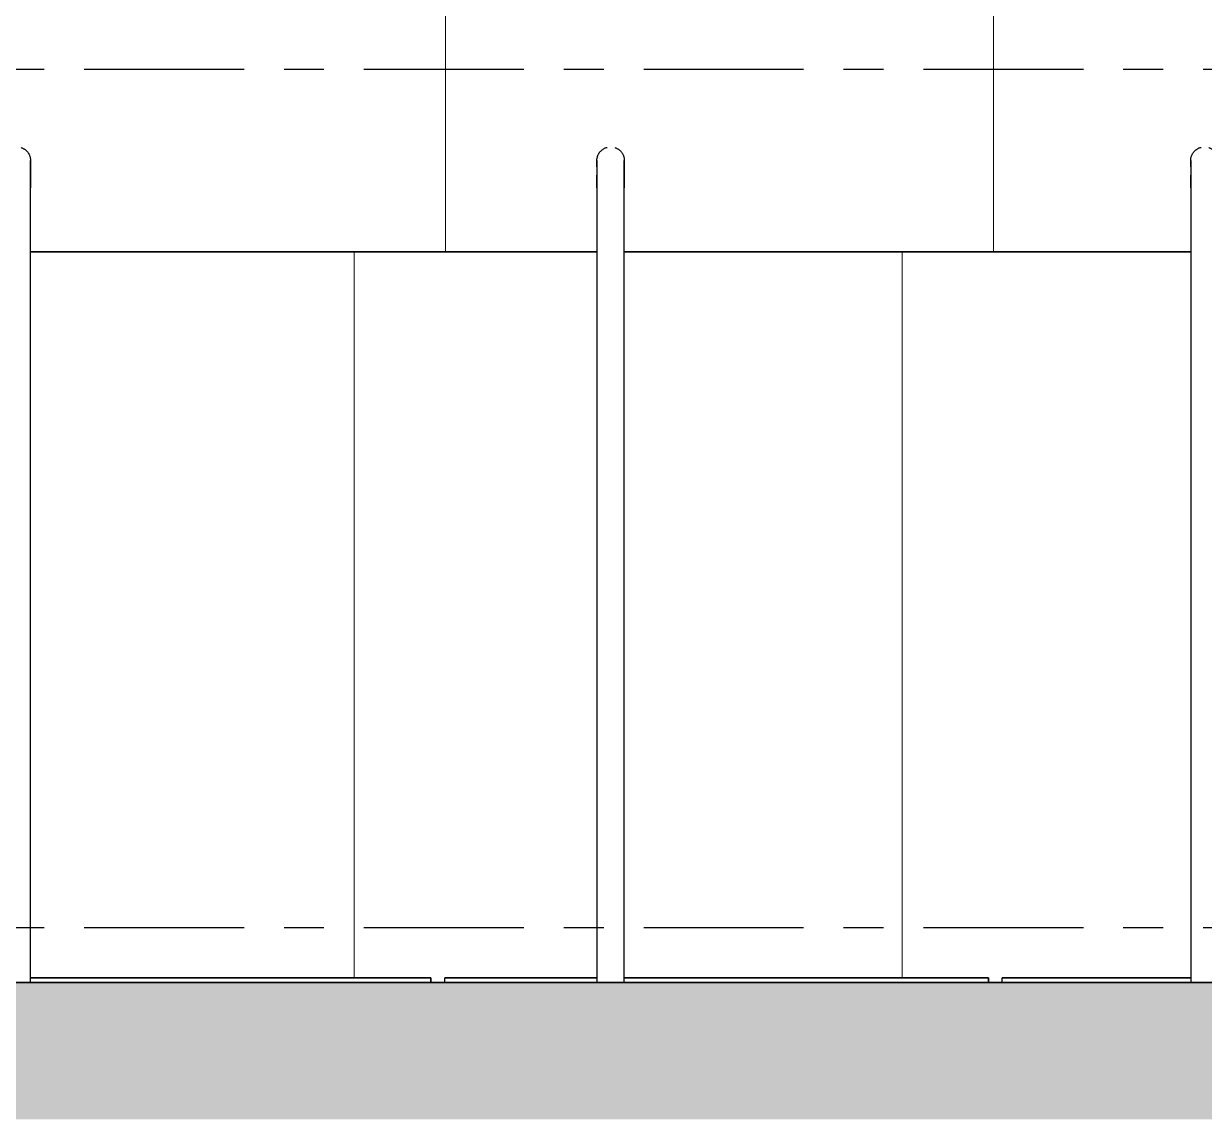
# Model space of a CAD drawing. Header units: millimetres. Extents: x -187664 to 435448, y -313239 to 299894.
# Drawn here: x 307114 to 308406, y 168803 to 170003 of the extents above; entities that cross this region are included whole.
import ezdxf
from ezdxf.xclip import XClip

# ---------------------------------------------------------------- set-up
doc = ezdxf.new("R2010")
doc.units = ezdxf.units.MM
doc.header["$XCLIPFRAME"] = 0
doc.set_wipeout_variables(frame=1)
doc.linetypes.add('CENTER', pattern=[2, 1.25, -0.25, 0.25, -0.25])
doc.linetypes.add('TA_GL_000.70000', pattern=[1.925, 0.7, -0.175, 0.175, -0.175, 0.7])
for name, color, linetype in [('000 - 0_SYM_DWG_GRIDLINE_MAIN_COLOR_251', 7, 'Continuous'), ('000 - CONCRETE_COL_CUT_COLOR_1', 7, 'Continuous'), ('000 - CONCRETE_COL_CUT_COLOR_5', 7, 'Continuous'), ('000 - CONCRETE_COL_HATCH_', 7, 'Continuous'), ('000 - CONCRETE_COL_WIPEOUT_', 7, 'Continuous'), ('000 - EXISTING_BUILDING_MAIN_COLOR_251', 7, 'Continuous'), ('000 - EXISTING_BUILDING_WIPEOUT_', 7, 'Continuous'), ('000 - GRID', 7, 'CENTER')]:
    doc.layers.add(name, color=color, linetype=linetype)
doc.styles.add('TA', font='', dxfattribs={"height": 4.5})
doc.styles.get('TA').set_extended_font_data('Cordia New')

# ---------------------------------------------------------------- blocks, each defined once
blk = doc.blocks.new('DPA_Drainage Gutter_Landscape_Type A - DPA_Drainage Gutter_Landscape_Type A-20150989-2140-01 ENTRANCE 1 ELEVATION 1')
at = {"layer": '000 - EXISTING_BUILDING_MAIN_COLOR_251', "color": 7}
for p, q in [((-890514, 101455), (-890952.4, 101455)), ((-890952.4, 101455), (-890514, 101455)), ((-890952.4, 101455), (-890521, 101455)), ((-890521, 101455), (-890952.4, 101455)), ((-890952.4, 101455), (-890521, 101455)), ((-890521, 101455), (-890952.4, 101455)), ((-890948, 101455), (-890935, 101455)), ((-890935, 101455), (-890948, 101455)), ((-890948, 101455), (-890935, 101455)), ((-890935, 101455), (-890948, 101455)), ((-890928, 101455), (-890915, 101455)), ((-890915, 101455), (-890928, 101455)), ((-890928, 101455), (-890915, 101455)), ((-890915, 101455), (-890928, 101455)), ((-890908, 101455), (-890895, 101455)), ((-890895, 101455), (-890908, 101455)), ((-890908, 101455), (-890895, 101455)), ((-890895, 101455), (-890908, 101455)), ((-890888, 101455), (-890875, 101455)), ((-890875, 101455), (-890888, 101455)), ((-890888, 101455), (-890875, 101455)), ((-890875, 101455), (-890888, 101455)), ((-890868, 101455), (-890855, 101455)), ((-890855, 101455), (-890868, 101455)), ((-890868, 101455), (-890855, 101455)), ((-890855, 101455), (-890868, 101455)), ((-890848, 101455), (-890835, 101455)), ((-890835, 101455), (-890848, 101455)), ((-890848, 101455), (-890835, 101455)), ((-890835, 101455), (-890848, 101455)), ((-890828, 101455), (-890815, 101455)), ((-890815, 101455), (-890828, 101455)), ((-890828, 101455), (-890815, 101455)), ((-890815, 101455), (-890828, 101455)), ((-890808, 101455), (-890795, 101455)), ((-890795, 101455), (-890808, 101455)), ((-890808, 101455), (-890795, 101455)), ((-890795, 101455), (-890808, 101455)), ((-890788, 101455), (-890775, 101455)), ((-890775, 101455), (-890788, 101455)), ((-890788, 101455), (-890775, 101455)), ((-890775, 101455), (-890788, 101455)), ((-890768, 101455), (-890755, 101455)), ((-890755, 101455), (-890768, 101455)), ((-890768, 101455), (-890755, 101455)), ((-890755, 101455), (-890768, 101455)), ((-890748, 101455), (-890735, 101455)), ((-890735, 101455), (-890748, 101455)), ((-890748, 101455), (-890735, 101455)), ((-890735, 101455), (-890748, 101455)), ((-890728, 101455), (-890715, 101455)), ((-890715, 101455), (-890728, 101455)), ((-890728, 101455), (-890715, 101455)), ((-890715, 101455), (-890728, 101455)), ((-890708, 101455), (-890695, 101455)), ((-890695, 101455), (-890708, 101455)), ((-890708, 101455), (-890695, 101455)), ((-890695, 101455), (-890708, 101455)), ((-890688, 101455), (-890675, 101455)), ((-890675, 101455), (-890688, 101455)), ((-890688, 101455), (-890675, 101455)), ((-890675, 101455), (-890688, 101455)), ((-890668, 101455), (-890655, 101455)), ((-890655, 101455), (-890668, 101455)), ((-890668, 101455), (-890655, 101455)), ((-890655, 101455), (-890668, 101455)), ((-890648, 101455), (-890635, 101455)), ((-890635, 101455), (-890648, 101455)), ((-890648, 101455), (-890635, 101455)), ((-890635, 101455), (-890648, 101455)), ((-890628, 101455), (-890615, 101455)), ((-890615, 101455), (-890628, 101455)), ((-890628, 101455), (-890615, 101455)), ((-890615, 101455), (-890628, 101455)), ((-890608, 101455), (-890595, 101455)), ((-890595, 101455), (-890608, 101455)), ((-890608, 101455), (-890595, 101455)), ((-890595, 101455), (-890608, 101455)), ((-890588, 101455), (-890575, 101455)), ((-890575, 101455), (-890588, 101455)), ((-890588, 101455), (-890575, 101455)), ((-890575, 101455), (-890588, 101455)), ((-890568, 101455), (-890555, 101455)), ((-890555, 101455), (-890568, 101455)), ((-890568, 101455), (-890555, 101455)), ((-890555, 101455), (-890568, 101455)), ((-890548, 101455), (-890535, 101455)), ((-890535, 101455), (-890548, 101455)), ((-890548, 101455), (-890535, 101455)), ((-890535, 101455), (-890548, 101455)), ((-890528, 101455), (-890521, 101455)), ((-890521, 101455), (-890528, 101455)), ((-890528, 101455), (-890521, 101455)), ((-890521, 101455), (-890528, 101455)), ((-890514, 101455), (-890514, 101450)), ((-890514, 101450), (-890514, 101455)), ((-890332.4, 101455), (-890498.8, 101455)), ((-890498.8, 101455), (-890332.4, 101455)), ((-890498.8, 101450), (-890498.8, 101455)), ((-890498.8, 101450), (-890498.8, 101455)), ((-890491.8, 101455), (-890484.8, 101455)), ((-890484.8, 101455), (-890491.8, 101455)), ((-890491.8, 101455), (-890484.8, 101455)), ((-890484.8, 101455), (-890491.8, 101455)), ((-890491.8, 101455), (-890332.4, 101455)), ((-890332.4, 101455), (-890491.8, 101455)), ((-890491.8, 101455), (-890332.4, 101455)), ((-890332.4, 101455), (-890491.8, 101455)), ((-890477.8, 101455), (-890464.8, 101455)), ((-890464.8, 101455), (-890477.8, 101455)), ((-890477.8, 101455), (-890464.8, 101455)), ((-890464.8, 101455), (-890477.8, 101455)), ((-890457.8, 101455), (-890444.8, 101455)), ((-890444.8, 101455), (-890457.8, 101455)), ((-890457.8, 101455), (-890444.8, 101455)), ((-890444.8, 101455), (-890457.8, 101455)), ((-890437.8, 101455), (-890424.8, 101455)), ((-890424.8, 101455), (-890437.8, 101455)), ((-890437.8, 101455), (-890424.8, 101455)), ((-890424.8, 101455), (-890437.8, 101455)), ((-890417.8, 101455), (-890404.8, 101455)), ((-890404.8, 101455), (-890417.8, 101455)), ((-890417.8, 101455), (-890404.8, 101455)), ((-890404.8, 101455), (-890417.8, 101455)), ((-890397.8, 101455), (-890384.8, 101455)), ((-890384.8, 101455), (-890397.8, 101455)), ((-890397.8, 101455), (-890384.8, 101455)), ((-890384.8, 101455), (-890397.8, 101455)), ((-890377.8, 101455), (-890364.8, 101455)), ((-890364.8, 101455), (-890377.8, 101455)), ((-890377.8, 101455), (-890364.8, 101455)), ((-890364.8, 101455), (-890377.8, 101455)), ((-890357.8, 101455), (-890344.8, 101455)), ((-890344.8, 101455), (-890357.8, 101455)), ((-890357.8, 101455), (-890344.8, 101455)), ((-890344.8, 101455), (-890357.8, 101455)), ((-890337.8, 101455), (-890332.4, 101455)), ((-890332.4, 101455), (-890337.8, 101455)), ((-890337.8, 101455), (-890332.4, 101455)), ((-890332.4, 101455), (-890337.8, 101455)), ((-889903.8, 101455), (-890302.4, 101455)), ((-890302.4, 101455), (-889903.8, 101455)), ((-890302.4, 101455), (-889910.8, 101455)), ((-889910.8, 101455), (-890302.4, 101455)), ((-890302.4, 101455), (-889910.8, 101455)), ((-889910.8, 101455), (-890302.4, 101455)), ((-890297.8, 101455), (-890284.8, 101455)), ((-890284.8, 101455), (-890297.8, 101455)), ((-890297.8, 101455), (-890284.8, 101455)), ((-890284.8, 101455), (-890297.8, 101455)), ((-890277.8, 101455), (-890264.8, 101455)), ((-890264.8, 101455), (-890277.8, 101455)), ((-890277.8, 101455), (-890264.8, 101455)), ((-890264.8, 101455), (-890277.8, 101455)), ((-890257.8, 101455), (-890244.8, 101455)), ((-890244.8, 101455), (-890257.8, 101455)), ((-890257.8, 101455), (-890244.8, 101455)), ((-890244.8, 101455), (-890257.8, 101455)), ((-890237.8, 101455), (-890224.8, 101455)), ((-890224.8, 101455), (-890237.8, 101455)), ((-890237.8, 101455), (-890224.8, 101455)), ((-890224.8, 101455), (-890237.8, 101455)), ((-890217.8, 101455), (-890204.8, 101455)), ((-890204.8, 101455), (-890217.8, 101455)), ((-890217.8, 101455), (-890204.8, 101455)), ((-890204.8, 101455), (-890217.8, 101455)), ((-890197.8, 101455), (-890184.8, 101455)), ((-890184.8, 101455), (-890197.8, 101455)), ((-890197.8, 101455), (-890184.8, 101455)), ((-890184.8, 101455), (-890197.8, 101455)), ((-890177.8, 101455), (-890164.8, 101455)), ((-890164.8, 101455), (-890177.8, 101455)), ((-890177.8, 101455), (-890164.8, 101455)), ((-890164.8, 101455), (-890177.8, 101455)), ((-890157.8, 101455), (-890144.8, 101455)), ((-890144.8, 101455), (-890157.8, 101455)), ((-890157.8, 101455), (-890144.8, 101455)), ((-890144.8, 101455), (-890157.8, 101455)), ((-890137.8, 101455), (-890124.8, 101455)), ((-890124.8, 101455), (-890137.8, 101455)), ((-890137.8, 101455), (-890124.8, 101455)), ((-890124.8, 101455), (-890137.8, 101455)), ((-890117.8, 101455), (-890104.8, 101455)), ((-890104.8, 101455), (-890117.8, 101455)), ((-890117.8, 101455), (-890104.8, 101455)), ((-890104.8, 101455), (-890117.8, 101455)), ((-890097.8, 101455), (-890084.8, 101455)), ((-890084.8, 101455), (-890097.8, 101455)), ((-890097.8, 101455), (-890084.8, 101455)), ((-890084.8, 101455), (-890097.8, 101455)), ((-890077.8, 101455), (-890064.8, 101455)), ((-890064.8, 101455), (-890077.8, 101455)), ((-890077.8, 101455), (-890064.8, 101455)), ((-890064.8, 101455), (-890077.8, 101455)), ((-890057.8, 101455), (-890044.8, 101455)), ((-890044.8, 101455), (-890057.8, 101455)), ((-890057.8, 101455), (-890044.8, 101455)), ((-890044.8, 101455), (-890057.8, 101455)), ((-890037.8, 101455), (-890024.8, 101455)), ((-890024.8, 101455), (-890037.8, 101455)), ((-890037.8, 101455), (-890024.8, 101455)), ((-890024.8, 101455), (-890037.8, 101455)), ((-890017.8, 101455), (-890004.8, 101455)), ((-890004.8, 101455), (-890017.8, 101455)), ((-890017.8, 101455), (-890004.8, 101455)), ((-890004.8, 101455), (-890017.8, 101455)), ((-889997.8, 101455), (-889984.8, 101455)), ((-889984.8, 101455), (-889997.8, 101455)), ((-889997.8, 101455), (-889984.8, 101455)), ((-889984.8, 101455), (-889997.8, 101455)), ((-889977.8, 101455), (-889964.8, 101455)), ((-889964.8, 101455), (-889977.8, 101455)), ((-889977.8, 101455), (-889964.8, 101455)), ((-889964.8, 101455), (-889977.8, 101455)), ((-889957.8, 101455), (-889944.8, 101455)), ((-889944.8, 101455), (-889957.8, 101455)), ((-889957.8, 101455), (-889944.8, 101455)), ((-889944.8, 101455), (-889957.8, 101455)), ((-889937.8, 101455), (-889924.8, 101455)), ((-889924.8, 101455), (-889937.8, 101455)), ((-889937.8, 101455), (-889924.8, 101455)), ((-889924.8, 101455), (-889937.8, 101455)), ((-889917.8, 101455), (-889910.8, 101455)), ((-889910.8, 101455), (-889917.8, 101455)), ((-889917.8, 101455), (-889910.8, 101455)), ((-889910.8, 101455), (-889917.8, 101455)), ((-889903.8, 101455), (-889903.8, 101450)), ((-889903.8, 101450), (-889903.8, 101455)), ((-889682.4, 101455), (-889888.6, 101455)), ((-889888.6, 101455), (-889682.4, 101455)), ((-889888.6, 101450), (-889888.6, 101455)), ((-889888.6, 101450), (-889888.6, 101455)), ((-889881.6, 101455), (-889874.6, 101455)), ((-889874.6, 101455), (-889881.6, 101455)), ((-889881.6, 101455), (-889874.6, 101455)), ((-889874.6, 101455), (-889881.6, 101455)), ((-889881.6, 101455), (-889682.4, 101455)), ((-889682.4, 101455), (-889881.6, 101455)), ((-889881.6, 101455), (-889682.4, 101455)), ((-889682.4, 101455), (-889881.6, 101455)), ((-889867.6, 101455), (-889854.6, 101455)), ((-889854.6, 101455), (-889867.6, 101455)), ((-889867.6, 101455), (-889854.6, 101455)), ((-889854.6, 101455), (-889867.6, 101455)), ((-889847.6, 101455), (-889834.6, 101455)), ((-889834.6, 101455), (-889847.6, 101455)), ((-889847.6, 101455), (-889834.6, 101455)), ((-889834.6, 101455), (-889847.6, 101455)), ((-889827.6, 101455), (-889814.6, 101455)), ((-889814.6, 101455), (-889827.6, 101455)), ((-889827.6, 101455), (-889814.6, 101455)), ((-889814.6, 101455), (-889827.6, 101455)), ((-889807.6, 101455), (-889794.6, 101455)), ((-889794.6, 101455), (-889807.6, 101455)), ((-889807.6, 101455), (-889794.6, 101455)), ((-889794.6, 101455), (-889807.6, 101455)), ((-889787.6, 101455), (-889774.6, 101455)), ((-889774.6, 101455), (-889787.6, 101455)), ((-889787.6, 101455), (-889774.6, 101455)), ((-889774.6, 101455), (-889787.6, 101455)), ((-889767.6, 101455), (-889754.6, 101455)), ((-889754.6, 101455), (-889767.6, 101455)), ((-889767.6, 101455), (-889754.6, 101455)), ((-889754.6, 101455), (-889767.6, 101455)), ((-889747.6, 101455), (-889734.6, 101455)), ((-889734.6, 101455), (-889747.6, 101455)), ((-889747.6, 101455), (-889734.6, 101455)), ((-889734.6, 101455), (-889747.6, 101455)), ((-889727.6, 101455), (-889714.6, 101455)), ((-889714.6, 101455), (-889727.6, 101455)), ((-889727.6, 101455), (-889714.6, 101455)), ((-889714.6, 101455), (-889727.6, 101455)), ((-889707.6, 101455), (-889694.6, 101455)), ((-889694.6, 101455), (-889707.6, 101455)), ((-889707.6, 101455), (-889694.6, 101455)), ((-889694.6, 101455), (-889707.6, 101455)), ((-889687.6, 101455), (-889682.4, 101455)), ((-889682.4, 101455), (-889687.6, 101455)), ((-889687.6, 101455), (-889682.4, 101455)), ((-889682.4, 101455), (-889687.6, 101455))]:
    blk.add_line(p, q, dxfattribs=at)
blk = doc.blocks.new('DPA_U BICYCLE PARKING - DPA_U BICYCLE PARKING_650mm-V151-2140-01 ENTRANCE 1 ELEVATION 1')
at = {"layer": '000 - EXISTING_BUILDING_MAIN_COLOR_251', "color": 7}
for p, q in [((-890982.4, 102320), (-890982.4, 101450)), ((-890952.4, 101450), (-890952.4, 102320)), ((-891124.2, 101450), (-891109, 101450)), ((-890967.4, 101450), (-890981.9, 101450)), ((-890981.9, 101450), (-890967.4, 101450)), ((-890967.4, 101450), (-890981.9, 101450)), ((-890981.9, 101450), (-890967.4, 101450)), ((-890967.4, 101450), (-890952.9, 101450)), ((-890952.9, 101450), (-890967.4, 101450)), ((-890967.4, 101450), (-890952.9, 101450)), ((-890952.9, 101450), (-890967.4, 101450))]:
    blk.add_line(p, q, dxfattribs=at)
at = {"layer": '000 - EXISTING_BUILDING_MAIN_COLOR_251', "color": 7, "flags": 128}
for points in [[(-890982.4, 102350), (-890982.4, 102350.6), (-890982.3, 102351.2), (-890982.3, 102351.8), (-890982.2, 102352.4), (-890982.1, 102353), (-890981.9, 102353.6), (-890981.8, 102354.1), (-890981.6, 102354.7), (-890981.4, 102355.3), (-890981.2, 102355.8), (-890980.9, 102356.4), (-890980.7, 102356.9), (-890980.4, 102357.5), (-890980.1, 102358), (-890979.8, 102358.5), (-890979.4, 102359), (-890979, 102359.4), (-890978.7, 102359.9), (-890978.2, 102360.3), (-890977.8, 102360.8), (-890977.4, 102361.2), (-890976.9, 102361.6), (-890976.5, 102361.9), (-890976, 102362.3), (-890975.5, 102362.6), (-890975, 102362.9), (-890974.4, 102363.2), (-890973.9, 102363.5), (-890973.4, 102363.8), (-890972.8, 102364), (-890972.2, 102364.2), (-890971.7, 102364.4), (-890971.1, 102364.5)], [(-890962.7, 102364.2), (-890962.1, 102364), (-890961.5, 102363.8), (-890961, 102363.6), (-890960.4, 102363.3), (-890959.9, 102363), (-890959.4, 102362.7), (-890958.9, 102362.4), (-890958.4, 102362), (-890957.9, 102361.7), (-890957.5, 102361.3), (-890957, 102360.9), (-890956.6, 102360.5), (-890956.2, 102360), (-890955.8, 102359.6), (-890955.4, 102359.1), (-890955.1, 102358.6), (-890954.8, 102358.1), (-890954.4, 102357.6), (-890954.1, 102357.1), (-890953.9, 102356.5), (-890953.6, 102356), (-890953.4, 102355.4), (-890953.2, 102354.9), (-890953, 102354.3), (-890952.8, 102353.7), (-890952.7, 102353.1), (-890952.6, 102352.5), (-890952.5, 102352), (-890952.4, 102351.4), (-890952.4, 102350.8), (-890952.4, 102350.2), (-890952.4, 102350)], [(-890982.4, 102343.1), (-890982.4, 102343.9), (-890982.4, 102344.6), (-890982.4, 102345.2), (-890982.4, 102345.9), (-890982.4, 102346.5), (-890982.4, 102347), (-890982.4, 102347.5), (-890982.4, 102348), (-890982.4, 102348.4), (-890982.4, 102348.7), (-890982.4, 102349.1), (-890982.4, 102349.3), (-890982.4, 102349.6), (-890982.4, 102349.7), (-890982.4, 102349.9), (-890982.4, 102350), (-890982.4, 102350)], [(-890982.4, 102350), (-890982.4, 102350), (-890982.4, 102349.9), (-890982.4, 102349.8), (-890982.4, 102349.6), (-890982.4, 102349.4), (-890982.4, 102349.1), (-890982.4, 102348.8), (-890982.4, 102348.5), (-890982.4, 102348.1), (-890982.4, 102347.6), (-890982.4, 102347.1), (-890982.4, 102346.6), (-890982.4, 102346), (-890982.4, 102345.4), (-890982.4, 102344.8), (-890982.4, 102344.1), (-890982.4, 102343.3), (-890982.4, 102342.6), (-890982.4, 102341.7), (-890982.4, 102340.9), (-890982.4, 102340), (-890982.4, 102339.1), (-890982.4, 102338.2), (-890982.4, 102337.2), (-890982.4, 102336.2), (-890982.4, 102335.2), (-890982.4, 102334.1), (-890982.4, 102333.1), (-890982.4, 102332), (-890982.4, 102330.9), (-890982.4, 102329.7), (-890982.4, 102328.6), (-890982.4, 102327.4), (-890982.4, 102326.3), (-890982.4, 102325.1), (-890982.4, 102323.9), (-890982.4, 102322.7), (-890982.4, 102321.5), (-890982.4, 102320.3), (-890982.4, 102320)], [(-890952.4, 102350), (-890952.4, 102350), (-890952.4, 102349.9), (-890952.4, 102349.8), (-890952.4, 102349.6), (-890952.4, 102349.4), (-890952.4, 102349.1), (-890952.4, 102348.8), (-890952.4, 102348.5), (-890952.4, 102348.1), (-890952.4, 102347.6), (-890952.4, 102347.1), (-890952.4, 102346.6), (-890952.4, 102346), (-890952.4, 102345.4), (-890952.4, 102344.8), (-890952.4, 102344.1), (-890952.4, 102343.3), (-890952.4, 102342.6), (-890952.4, 102341.7), (-890952.4, 102340.9), (-890952.4, 102340), (-890952.4, 102339.1), (-890952.4, 102338.2), (-890952.4, 102337.2), (-890952.4, 102336.2), (-890952.4, 102335.2), (-890952.4, 102334.1), (-890952.4, 102333.1), (-890952.4, 102332), (-890952.4, 102330.9), (-890952.4, 102329.7), (-890952.4, 102328.6), (-890952.4, 102327.4), (-890952.4, 102326.3), (-890952.4, 102325.1), (-890952.4, 102323.9), (-890952.4, 102322.7), (-890952.4, 102321.5), (-890952.4, 102320.3), (-890952.4, 102320)], [(-890952.4, 102320), (-890952.4, 102321.2), (-890952.4, 102322.4), (-890952.4, 102323.6), (-890952.4, 102324.8), (-890952.4, 102326), (-890952.4, 102327.1), (-890952.4, 102328.3), (-890952.4, 102329.4), (-890952.4, 102330.6), (-890952.4, 102331.7), (-890952.4, 102332.8), (-890952.4, 102333.9), (-890952.4, 102334.9), (-890952.4, 102335.9), (-890952.4, 102336.9), (-890952.4, 102337.9), (-890952.4, 102338.9), (-890952.4, 102339.8), (-890952.4, 102340.7), (-890952.4, 102341.5), (-890952.4, 102342.3), (-890952.4, 102343.1), (-890952.4, 102343.9), (-890952.4, 102344.6), (-890952.4, 102345.2), (-890952.4, 102345.9), (-890952.4, 102346.5), (-890952.4, 102347), (-890952.4, 102347.5), (-890952.4, 102348), (-890952.4, 102348.4), (-890952.4, 102348.7), (-890952.4, 102349.1), (-890952.4, 102349.3), (-890952.4, 102349.6), (-890952.4, 102349.7), (-890952.4, 102349.9), (-890952.4, 102350), (-890952.4, 102350)], [(-890982.4, 102320), (-890982.4, 102321.2), (-890982.4, 102322.4), (-890982.4, 102323.6), (-890982.4, 102324.8), (-890982.4, 102326), (-890982.4, 102327.1), (-890982.4, 102328.3), (-890982.4, 102329.4), (-890982.4, 102330.6), (-890982.4, 102331.7), (-890982.4, 102332.8), (-890982.4, 102333.9)]]:
    blk.add_lwpolyline(points, dxfattribs=at)
blk = doc.blocks.new('DPA_U BICYCLE PARKING - DPA_U BICYCLE PARKING_650mm-V152-2140-01 ENTRANCE 1 ELEVATION 1')
at = {"layer": '000 - EXISTING_BUILDING_MAIN_COLOR_251', "color": 7}
for p, q in [((-890332.4, 102320), (-890332.4, 101450)), ((-890302.4, 101450), (-890302.4, 102320)), ((-890514, 101450), (-890498.8, 101450)), ((-890317.4, 101450), (-890331.9, 101450)), ((-890331.9, 101450), (-890317.4, 101450)), ((-890317.4, 101450), (-890331.9, 101450)), ((-890331.9, 101450), (-890317.4, 101450)), ((-890317.4, 101450), (-890302.9, 101450)), ((-890302.9, 101450), (-890317.4, 101450)), ((-890317.4, 101450), (-890302.9, 101450)), ((-890302.9, 101450), (-890317.4, 101450))]:
    blk.add_line(p, q, dxfattribs=at)
at = {"layer": '000 - EXISTING_BUILDING_MAIN_COLOR_251', "color": 7, "flags": 128}
for points in [[(-890332.4, 102350), (-890332.4, 102350.6), (-890332.3, 102351.2), (-890332.3, 102351.8), (-890332.2, 102352.4), (-890332.1, 102353), (-890331.9, 102353.6), (-890331.8, 102354.1), (-890331.6, 102354.7), (-890331.4, 102355.3), (-890331.2, 102355.8), (-890330.9, 102356.4), (-890330.7, 102356.9), (-890330.4, 102357.5), (-890330.1, 102358), (-890329.8, 102358.5), (-890329.4, 102359), (-890329, 102359.4), (-890328.7, 102359.9), (-890328.2, 102360.3), (-890327.8, 102360.8), (-890327.4, 102361.2), (-890326.9, 102361.6), (-890326.5, 102361.9), (-890326, 102362.3), (-890325.5, 102362.6), (-890325, 102362.9), (-890324.4, 102363.2), (-890323.9, 102363.5), (-890323.4, 102363.8), (-890322.8, 102364), (-890322.2, 102364.2), (-890321.7, 102364.4), (-890321.1, 102364.5)], [(-890312.7, 102364.2), (-890312.1, 102364), (-890311.5, 102363.8), (-890311, 102363.6), (-890310.4, 102363.3), (-890309.9, 102363), (-890309.4, 102362.7), (-890308.9, 102362.4), (-890308.4, 102362), (-890307.9, 102361.7), (-890307.5, 102361.3), (-890307, 102360.9), (-890306.6, 102360.5), (-890306.2, 102360), (-890305.8, 102359.6), (-890305.4, 102359.1), (-890305.1, 102358.6), (-890304.8, 102358.1), (-890304.4, 102357.6), (-890304.1, 102357.1), (-890303.9, 102356.5), (-890303.6, 102356), (-890303.4, 102355.4), (-890303.2, 102354.9), (-890303, 102354.3), (-890302.8, 102353.7), (-890302.7, 102353.1), (-890302.6, 102352.5), (-890302.5, 102352), (-890302.4, 102351.4), (-890302.4, 102350.8), (-890302.4, 102350.2), (-890302.4, 102350)], [(-890332.4, 102343.1), (-890332.4, 102343.9), (-890332.4, 102344.6), (-890332.4, 102345.2), (-890332.4, 102345.9), (-890332.4, 102346.5), (-890332.4, 102347), (-890332.4, 102347.5), (-890332.4, 102348), (-890332.4, 102348.4), (-890332.4, 102348.7), (-890332.4, 102349.1), (-890332.4, 102349.3), (-890332.4, 102349.6), (-890332.4, 102349.7), (-890332.4, 102349.9), (-890332.4, 102350), (-890332.4, 102350)], [(-890332.4, 102350), (-890332.4, 102350), (-890332.4, 102349.9), (-890332.4, 102349.8), (-890332.4, 102349.6), (-890332.4, 102349.4), (-890332.4, 102349.1), (-890332.4, 102348.8), (-890332.4, 102348.5), (-890332.4, 102348.1), (-890332.4, 102347.6), (-890332.4, 102347.1), (-890332.4, 102346.6), (-890332.4, 102346), (-890332.4, 102345.4), (-890332.4, 102344.8), (-890332.4, 102344.1), (-890332.4, 102343.3), (-890332.4, 102342.6), (-890332.4, 102341.7), (-890332.4, 102340.9), (-890332.4, 102340), (-890332.4, 102339.1), (-890332.4, 102338.2), (-890332.4, 102337.2), (-890332.4, 102336.2), (-890332.4, 102335.2), (-890332.4, 102334.1), (-890332.4, 102333.1), (-890332.4, 102332), (-890332.4, 102330.9), (-890332.4, 102329.7), (-890332.4, 102328.6), (-890332.4, 102327.4), (-890332.4, 102326.3), (-890332.4, 102325.1), (-890332.4, 102323.9), (-890332.4, 102322.7), (-890332.4, 102321.5), (-890332.4, 102320.3), (-890332.4, 102320)], [(-890302.4, 102350), (-890302.4, 102350), (-890302.4, 102349.9), (-890302.4, 102349.8), (-890302.4, 102349.6), (-890302.4, 102349.4), (-890302.4, 102349.1), (-890302.4, 102348.8), (-890302.4, 102348.5), (-890302.4, 102348.1), (-890302.4, 102347.6), (-890302.4, 102347.1), (-890302.4, 102346.6), (-890302.4, 102346), (-890302.4, 102345.4), (-890302.4, 102344.8), (-890302.4, 102344.1), (-890302.4, 102343.3), (-890302.4, 102342.6), (-890302.4, 102341.7), (-890302.4, 102340.9), (-890302.4, 102340), (-890302.4, 102339.1), (-890302.4, 102338.2), (-890302.4, 102337.2), (-890302.4, 102336.2), (-890302.4, 102335.2), (-890302.4, 102334.1), (-890302.4, 102333.1), (-890302.4, 102332), (-890302.4, 102330.9), (-890302.4, 102329.7), (-890302.4, 102328.6), (-890302.4, 102327.4), (-890302.4, 102326.3), (-890302.4, 102325.1), (-890302.4, 102323.9), (-890302.4, 102322.7), (-890302.4, 102321.5), (-890302.4, 102320.3), (-890302.4, 102320)], [(-890302.4, 102320), (-890302.4, 102321.2), (-890302.4, 102322.4), (-890302.4, 102323.6), (-890302.4, 102324.8), (-890302.4, 102326), (-890302.4, 102327.1), (-890302.4, 102328.3), (-890302.4, 102329.4), (-890302.4, 102330.6), (-890302.4, 102331.7), (-890302.4, 102332.8), (-890302.4, 102333.9), (-890302.4, 102334.9), (-890302.4, 102335.9), (-890302.4, 102336.9), (-890302.4, 102337.9), (-890302.4, 102338.9), (-890302.4, 102339.8), (-890302.4, 102340.7), (-890302.4, 102341.5), (-890302.4, 102342.3), (-890302.4, 102343.1), (-890302.4, 102343.9), (-890302.4, 102344.6), (-890302.4, 102345.2), (-890302.4, 102345.9), (-890302.4, 102346.5), (-890302.4, 102347), (-890302.4, 102347.5), (-890302.4, 102348), (-890302.4, 102348.4), (-890302.4, 102348.7), (-890302.4, 102349.1), (-890302.4, 102349.3), (-890302.4, 102349.6), (-890302.4, 102349.7), (-890302.4, 102349.9), (-890302.4, 102350), (-890302.4, 102350)], [(-890332.4, 102320), (-890332.4, 102321.2), (-890332.4, 102322.4), (-890332.4, 102323.6), (-890332.4, 102324.8), (-890332.4, 102326), (-890332.4, 102327.1), (-890332.4, 102328.3), (-890332.4, 102329.4), (-890332.4, 102330.6), (-890332.4, 102331.7), (-890332.4, 102332.8), (-890332.4, 102333.9)]]:
    blk.add_lwpolyline(points, dxfattribs=at)
blk = doc.blocks.new('DPA_U BICYCLE PARKING - DPA_U BICYCLE PARKING_650mm-V153-2140-01 ENTRANCE 1 ELEVATION 1')
at = {"layer": '000 - EXISTING_BUILDING_MAIN_COLOR_251', "color": 7}
for p, q in [((-889682.4, 102320), (-889682.4, 101450)), ((-889652.4, 101450), (-889652.4, 102320)), ((-889903.8, 101450), (-889888.6, 101450)), ((-889667.4, 101450), (-889681.9, 101450)), ((-889681.9, 101450), (-889667.4, 101450)), ((-889667.4, 101450), (-889681.9, 101450)), ((-889681.9, 101450), (-889667.4, 101450)), ((-889667.4, 101450), (-889652.9, 101450)), ((-889652.9, 101450), (-889667.4, 101450)), ((-889667.4, 101450), (-889652.9, 101450)), ((-889652.9, 101450), (-889667.4, 101450))]:
    blk.add_line(p, q, dxfattribs=at)
at = {"layer": '000 - EXISTING_BUILDING_MAIN_COLOR_251', "color": 7, "flags": 128}
for points in [[(-889682.4, 102350), (-889682.4, 102350.6), (-889682.3, 102351.2), (-889682.3, 102351.8), (-889682.2, 102352.4), (-889682.1, 102353), (-889681.9, 102353.6), (-889681.8, 102354.1), (-889681.6, 102354.7), (-889681.4, 102355.3), (-889681.2, 102355.8), (-889680.9, 102356.4), (-889680.7, 102356.9), (-889680.4, 102357.5), (-889680.1, 102358), (-889679.8, 102358.5), (-889679.4, 102359), (-889679, 102359.4), (-889678.7, 102359.9), (-889678.2, 102360.3), (-889677.8, 102360.8), (-889677.4, 102361.2), (-889676.9, 102361.6), (-889676.5, 102361.9), (-889676, 102362.3), (-889675.5, 102362.6), (-889675, 102362.9), (-889674.4, 102363.2), (-889673.9, 102363.5), (-889673.4, 102363.8), (-889672.8, 102364), (-889672.2, 102364.2), (-889671.7, 102364.4), (-889671.1, 102364.5)], [(-889662.7, 102364.2), (-889662.1, 102364), (-889661.5, 102363.8), (-889661, 102363.6), (-889660.4, 102363.3), (-889659.9, 102363), (-889659.4, 102362.7), (-889658.9, 102362.4), (-889658.4, 102362), (-889657.9, 102361.7), (-889657.5, 102361.3), (-889657, 102360.9), (-889656.6, 102360.5), (-889656.2, 102360), (-889655.8, 102359.6), (-889655.4, 102359.1), (-889655.1, 102358.6), (-889654.8, 102358.1), (-889654.4, 102357.6), (-889654.1, 102357.1), (-889653.9, 102356.5), (-889653.6, 102356), (-889653.4, 102355.4), (-889653.2, 102354.9), (-889653, 102354.3), (-889652.8, 102353.7), (-889652.7, 102353.1), (-889652.6, 102352.5), (-889652.5, 102352), (-889652.4, 102351.4), (-889652.4, 102350.8), (-889652.4, 102350.2), (-889652.4, 102350)], [(-889682.4, 102343.1), (-889682.4, 102343.9), (-889682.4, 102344.6), (-889682.4, 102345.2), (-889682.4, 102345.9), (-889682.4, 102346.5), (-889682.4, 102347), (-889682.4, 102347.5), (-889682.4, 102348), (-889682.4, 102348.4), (-889682.4, 102348.7), (-889682.4, 102349.1), (-889682.4, 102349.3), (-889682.4, 102349.6), (-889682.4, 102349.7), (-889682.4, 102349.9), (-889682.4, 102350), (-889682.4, 102350)], [(-889682.4, 102350), (-889682.4, 102350), (-889682.4, 102349.9), (-889682.4, 102349.8), (-889682.4, 102349.6), (-889682.4, 102349.4), (-889682.4, 102349.1), (-889682.4, 102348.8), (-889682.4, 102348.5), (-889682.4, 102348.1), (-889682.4, 102347.6), (-889682.4, 102347.1), (-889682.4, 102346.6), (-889682.4, 102346), (-889682.4, 102345.4), (-889682.4, 102344.8), (-889682.4, 102344.1), (-889682.4, 102343.3), (-889682.4, 102342.6), (-889682.4, 102341.7), (-889682.4, 102340.9), (-889682.4, 102340), (-889682.4, 102339.1), (-889682.4, 102338.2), (-889682.4, 102337.2), (-889682.4, 102336.2), (-889682.4, 102335.2), (-889682.4, 102334.1), (-889682.4, 102333.1), (-889682.4, 102332), (-889682.4, 102330.9), (-889682.4, 102329.7), (-889682.4, 102328.6), (-889682.4, 102327.4), (-889682.4, 102326.3), (-889682.4, 102325.1), (-889682.4, 102323.9), (-889682.4, 102322.7), (-889682.4, 102321.5), (-889682.4, 102320.3), (-889682.4, 102320)], [(-889652.4, 102350), (-889652.4, 102350), (-889652.4, 102349.9), (-889652.4, 102349.8), (-889652.4, 102349.6), (-889652.4, 102349.4), (-889652.4, 102349.1), (-889652.4, 102348.8), (-889652.4, 102348.5), (-889652.4, 102348.1), (-889652.4, 102347.6), (-889652.4, 102347.1), (-889652.4, 102346.6), (-889652.4, 102346), (-889652.4, 102345.4), (-889652.4, 102344.8), (-889652.4, 102344.1), (-889652.4, 102343.3), (-889652.4, 102342.6), (-889652.4, 102341.7), (-889652.4, 102340.9), (-889652.4, 102340), (-889652.4, 102339.1), (-889652.4, 102338.2), (-889652.4, 102337.2), (-889652.4, 102336.2), (-889652.4, 102335.2), (-889652.4, 102334.1), (-889652.4, 102333.1), (-889652.4, 102332), (-889652.4, 102330.9), (-889652.4, 102329.7), (-889652.4, 102328.6), (-889652.4, 102327.4), (-889652.4, 102326.3), (-889652.4, 102325.1), (-889652.4, 102323.9), (-889652.4, 102322.7), (-889652.4, 102321.5), (-889652.4, 102320.3), (-889652.4, 102320)], [(-889652.4, 102320), (-889652.4, 102321.2), (-889652.4, 102322.4), (-889652.4, 102323.6), (-889652.4, 102324.8), (-889652.4, 102326), (-889652.4, 102327.1), (-889652.4, 102328.3), (-889652.4, 102329.4), (-889652.4, 102330.6), (-889652.4, 102331.7), (-889652.4, 102332.8), (-889652.4, 102333.9), (-889652.4, 102334.9), (-889652.4, 102335.9), (-889652.4, 102336.9), (-889652.4, 102337.9), (-889652.4, 102338.9), (-889652.4, 102339.8), (-889652.4, 102340.7), (-889652.4, 102341.5), (-889652.4, 102342.3), (-889652.4, 102343.1), (-889652.4, 102343.9), (-889652.4, 102344.6), (-889652.4, 102345.2), (-889652.4, 102345.9), (-889652.4, 102346.5), (-889652.4, 102347), (-889652.4, 102347.5), (-889652.4, 102348), (-889652.4, 102348.4), (-889652.4, 102348.7), (-889652.4, 102349.1), (-889652.4, 102349.3), (-889652.4, 102349.6), (-889652.4, 102349.7), (-889652.4, 102349.9), (-889652.4, 102350), (-889652.4, 102350)], [(-889682.4, 102320), (-889682.4, 102321.2), (-889682.4, 102322.4), (-889682.4, 102323.6), (-889682.4, 102324.8), (-889682.4, 102326), (-889682.4, 102327.1), (-889682.4, 102328.3), (-889682.4, 102329.4), (-889682.4, 102330.6), (-889682.4, 102331.7), (-889682.4, 102332.8), (-889682.4, 102333.9)]]:
    blk.add_lwpolyline(points, dxfattribs=at)
blk = doc.blocks.new('*U4967')
at = {"layer": '000 - CONCRETE_COL_HATCH_'}
h = blk.add_hatch(dxfattribs=at)
h.set_pattern_fill('AR-CONC', scale=0.04)
h.set_pattern_definition([(50, (194562.637, -877569.876), (7.28738676, -0.63756342), [0.762, -8.382]), (355, (194562.637, -877569.876), (-1.40973686, 7.64227381), [0.6096, -6.705623367]), (100.4514447, (194563.244, -877569.929), (5.877649884, 7.004710076), [0.64760035, -7.123609784]), (46.1842, (194562.637, -877567.844), (10.84316164, -1.68169312), [1.143, -12.573]), (96.6355576, (194563.541, -877567.984), (9.49616536, 9.89704498), [0.97140093, -10.68542433]), (351.1841512, (194562.637, -877567.844), (9.49616536, 9.89704498), [0.91439868, -10.05838928]), (21, (194563.653, -877568.352), (6.06457565, -4.090607927), [0.762, -8.382]), (326, (194563.653, -877568.352), (2.472081134, 7.367518645), [0.6096, -6.7056]), (71.451445, (194564.1584, -877568.6926), (8.53665677, 3.276910755), [0.64760035, -7.123597504]), (37.5, (194562.637, -877569.8757), (0.12354413, 3.382201555), [0, -6.62432, 0, -6.8072, 0, -6.731]), (7.5, (194562.637, -877569.8757), (2.6727865, 4.007222993), [0, -3.88112, 0, -6.47192, 0, -2.5654]), (327.5, (194560.3713, -877569.8757), (5.423623807, -0.22914976), [0, -2.54, 0, -7.9248, 0, -10.5156]), (317.5, (194559.3553, -877569.8757), (5.925167255, 1.017059641), [0, -3.302, 0, -5.26288, 0, -7.4676])])
h.paths.add_polyline_path([(0, 0), (99377.6, 0), (99377.6, 300), (-267.5, 300), (-285.6, 299), (-303.5, 296.1), (-320.9, 291.2), (-337.6, 284.2), (-353.2, 275.1), (-367.3, 263.9), (-379.4, 250.4), (-388.8, 235), (-394.8, 217.9), (-396.9, 200), (-396.9, -917.6), (0, -913.9)])
at = {"layer": '000 - CONCRETE_COL_CUT_COLOR_1', "color": 7, "lineweight": -2}
blk.add_lwpolyline([(99377.6, 300), (-267.5, 300)], dxfattribs=at)
blk = doc.blocks.new('C-1-PP19-AR-2140-01-D_20260610-100004_ELEVATION_1_EXBOT')
at = {"color": 7}
blk.add_wipeout([(-1600, 101450), (26375, 101450), (26375, 105550), (-1600, 105550)], dxfattribs=at).dxf.layer = '000 - EXISTING_BUILDING_WIPEOUT_'
at = {"layer": '000 - EXISTING_BUILDING_MAIN_COLOR_251', "lineweight": 9}
h = blk.add_hatch(dxfattribs=at)
h.set_pattern_fill('FP_17', style=0, pattern_type=2)
h.set_pattern_definition([(90, (-1425, 102550), (-600, 4e-14), [])])
h.paths.add_polyline_path([(-1400, 102250), (600, 102250), (600.8, 102350.4), (601.9, 102355.3), (602.4, 102356.6), (605.9, 102360.9), (610.1, 102363.5), (611.4, 102364.5), (618.9, 102364.5), (619.8, 102363.1), (624.3, 102360.7), (628.5, 102355.7), (629, 102347.2), (629.9, 102326.9), (630, 102309), (630, 102250), (1250, 102250), (1250.8, 102350.4), (1252.4, 102355.4), (1252.4, 102356.6), (1255.9, 102360.9), (1260.1, 102363.5), (1261.4, 102364.5), (1268.9, 102364.5), (1269.8, 102363.1), (1274.3, 102360.7), (1278.5, 102355.7), (1279, 102347.2), (1279.9, 102326.9), (1280, 102309), (1280, 102250), (1900, 102250), (1900.8, 102350.4), (1902.4, 102355.4), (1902.4, 102356.6), (1905.9, 102360.9), (1910.1, 102363.5), (1911.4, 102364.5), (1918.9, 102364.5), (1919.8, 102363.1), (1924.3, 102360.7), (1928.5, 102355.7), (1929, 102347.2), (1929.9, 102326.9), (1930, 102309), (1930, 102250), (2550, 102250), (2550.8, 102350.4), (2552.4, 102355.4), (2552.4, 102356.6), (2555.9, 102360.9), (2560.1, 102363.5), (2561.4, 102364.5), (2568.9, 102364.5), (2569.8, 102363.1), (2574.3, 102360.7), (2578.5, 102355.7), (2579, 102347.2), (2579.9, 102326.9), (2580, 102309), (2580, 102250), (3200, 102250), (3200.8, 102350.4), (3202.4, 102355.4), (3202.4, 102356.6), (3205.9, 102360.9), (3210.1, 102363.5), (3211.4, 102364.5), (3218.9, 102364.5), (3219.8, 102363.1), (3224.3, 102360.7), (3228.5, 102355.7), (3229, 102347.2), (3229.9, 102326.9), (3230, 102310.2), (3230, 102250), (7375.7, 102250), (7358.4, 102300.2), (7355, 102321.4), (7363.8, 102351.7), (7373.4, 102365.3), (7379.1, 102371), (7388.1, 102376.8), (7402.6, 102383.9), (7424, 102388), (7524.9, 102388), (7524.9, 102450), (7475, 102450), (7475, 102550), (-1400, 102550), (-1400, 102418)])
h.paths.add_polyline_path([(7424, 102350), (7424, 102350.7), (7422.3, 102349.9)])
h.paths.add_polyline_path([(7416.1, 102250), (7524.9, 102250), (7524.5, 102350), (7420.5, 102348.9), (7405.5, 102343.9), (7394.3, 102326.7), (7396.1, 102305.2), (7416.1, 102250)])
h.paths.add_polyline_path([(7394.3, 102308.2), (7394.9, 102308.4), (7394.2, 102308.4)])
h = blk.add_hatch(dxfattribs=at)
h.set_pattern_fill('FP_16', style=0, pattern_type=2)
h.set_pattern_definition([(90, (9875, 101450), (-600, 4e-14), [])])
h.paths.add_polyline_path([(537.7, 101450), (552.9, 101450), (552.9, 101455), (600, 101455), (600, 102250), (-1600, 102250), (-1599.2, 101450), (-1565, 101450.6), (-1565, 101452), (-1135, 101452), (-1135, 101450), (-1115, 101450), (-1115, 101452), (-685, 101452), (-685, 101450), (-667.5, 101450), (-667.5, 101455), (-72.5, 101455), (-72.5, 101450), (-57.3, 101450), (-57.3, 101455), (537.7, 101455)])
h.paths.add_polyline_path([(7250.1, 101450), (7265.3, 101450), (7265.3, 101455), (7475, 101455), (7474, 102100.1), (7454.4, 102101), (7444.9, 102106.2), (7442.4, 102110.9), (7428.2, 102122), (7413.1, 102147.3), (7375.7, 102250), (3230, 102250), (3230, 101455), (3588.8, 101455), (3588.8, 101450), (3604, 101450), (3604, 101455), (4199, 101455), (4199, 101450), (4214.2, 101450), (4214.2, 101455), (4809.2, 101455), (4809.2, 101450), (4824.4, 101450), (4824.4, 101455), (5419.4, 101455), (5419.4, 101450), (5434.6, 101450), (5434.9, 101455), (6029.6, 101455), (6029.6, 101450), (6044.9, 101450), (6044.9, 101455), (6639.9, 101455), (6639.9, 101450), (6655.1, 101450), (6655.1, 101455), (7250.1, 101455)])
h.paths.add_polyline_path([(1147.9, 101450), (1163.1, 101450), (1163.1, 101455), (1250, 101455), (1250, 102250), (630, 102250), (630, 101455), (1147.9, 101455)])
h.paths.add_polyline_path([(1758.1, 101450), (1773.4, 101450), (1773.4, 101455), (1900, 101455), (1900, 102250), (1280, 102250), (1280, 101455), (1758.1, 101455)])
h.paths.add_polyline_path([(2368.4, 101450), (2383.6, 101450), (2383.6, 101455), (2550, 101455), (2550, 102250), (1930, 102250), (1930, 101455), (2368.4, 101455)])
h.paths.add_polyline_path([(2978.6, 101450), (2993.8, 101450), (2993.8, 101455), (3200, 101455), (3200, 102250), (2580, 102250), (2580, 101455), (2978.6, 101455)])
h.paths.add_polyline_path([(4761, 101850), (4675, 101850), (4675, 102050), (4875, 102050), (4875, 101850)])
h.paths.add_polyline_path([(-1303.3, 101850), (-1325, 101850), (-1325, 102050), (-1125, 102050), (-1125, 101850)])
h.paths.add_polyline_path([(1675, 101850), (1675, 102050), (1875, 102050), (1875, 101850), (1841.2, 101850)])
h.paths.add_polyline_path([(7475, 102139.2), (7475, 102250), (7416.1, 102250), (7451.7, 102155.6), (7461.2, 102143.5), (7474.8, 102139.2)])
h = blk.add_hatch(dxfattribs=at)
h.set_pattern_fill('FP_1', style=0, pattern_type=2)
h.set_pattern_definition([(50, (38538.46, 0), (728.7365, -63.7558), [76.2, -838.2]), (355, (38538.5, 0), (-140.9716, 764.2276), [60.96, -670.56]), (100.451, (38599.2, -5.3), (587.77, 700.4668), [64.76, -712.36]), (46.184, (38538.5, 203.2), (1084.316, -168.171), [114.3, -1257.3]), (96.636, (38628.8, 189.2), (949.61, 989.71), [97.14, -1068.54]), (351.184, (38538.5, 203.2), (949.62, 989.701), [91.44, -1005.84]), (21, (38640.06, 152.4), (606.458, -409.0606), [76.2, -838.2]), (326, (38640.1, 152.4), (247.2083, 736.753), [60.96, -670.56]), (71.451, (38690.6, 118.3), (853.6683, 327.6855), [64.76, -712.36]), (37.5, (38538.46, 0), (12.3547, 338.2201), [33.528, -628.904, 33.528, -647.192, -673.1]), (37.5, (38538.46, 0), (12.3547, 338.2201), [-1343.152, 33.528, -639.572]), (7.5, (38538.46, 0), (267.2789, 400.7221), [33.528, -354.584, 33.528, -613.664, -256.54]), (7.5, (38538.46, 0), (267.2789, 400.7221), [-1035.304, 33.528, -223.012]), (327.5, (38311.9, 0), (542.3633, -22.91534), [33.528, -220.472, 33.528, -758.952, -1051.56]), (327.5, (38311.9, 0), (542.3633, -22.91534), [-1046.48, 33.528, -1018.032]), (317.5, (38210.3, 0), (592.517, 101.7071), [33.528, -296.672, 33.528, -492.76, -746.76]), (317.5, (38210.3, 0), (592.517, 101.7071), [-856.488, 33.528, -713.232])])
h.paths.add_polyline_path([(-5983.3, 101300), (43705.4, 101300), (43705.4, 101450), (-5983.3, 101450)])
at = {"layer": '000 - EXISTING_BUILDING_MAIN_COLOR_251', "color": 7}
for p, q in [((1930, 102250), (2550, 102250)), ((2550, 102250), (1930, 102250)), ((1930, 102250), (2550, 102250)), ((2550, 102250), (1930, 102250)), ((2580, 102250), (3200, 102250)), ((3200, 102250), (2580, 102250)), ((2580, 102250), (3200, 102250)), ((3200, 102250), (2580, 102250)), ((-1600, 101450), (7627, 101450)), ((2383.6, 101450), (2368.4, 101450)), ((2383.6, 101450), (2368.4, 101450)), ((2368.4, 101450), (2383.6, 101450)), ((2993.8, 101450), (2978.6, 101450)), ((2993.8, 101450), (2978.6, 101450)), ((2978.6, 101450), (2993.8, 101450))]:
    blk.add_line(p, q, dxfattribs=at)
at = {"layer": '000 - EXISTING_BUILDING_MAIN_COLOR_251', "color": 7, "lineweight": 25}
blk.add_line((43705.4, 101450), (-5983.3, 101450), dxfattribs=at)
at = {"layer": '000 - EXISTING_BUILDING_MAIN_COLOR_251', "color": 7}
for name in ['DPA_U BICYCLE PARKING - DPA_U BICYCLE PARKING_650mm-V151-2140-01 ENTRANCE 1 ELEVATION 1', 'DPA_U BICYCLE PARKING - DPA_U BICYCLE PARKING_650mm-V152-2140-01 ENTRANCE 1 ELEVATION 1', 'DPA_U BICYCLE PARKING - DPA_U BICYCLE PARKING_650mm-V153-2140-01 ENTRANCE 1 ELEVATION 1', 'DPA_Drainage Gutter_Landscape_Type A - DPA_Drainage Gutter_Landscape_Type A-20150989-2140-01 ENTRANCE 1 ELEVATION 1']:
    blk.add_blockref(name, (892882.4, 0), dxfattribs=at)
at = {"layer": '000 - CONCRETE_COL_CUT_COLOR_5', "color": 7, "xscale": 0.5, "yscale": 0.5, "zscale": 0.5}
blk.add_blockref('*U4967', (-5983.3, 101300), dxfattribs=at)
blk = doc.blocks.new('*U4935')
at = {"layer": '000 - 0_SYM_DWG_GRIDLINE_MAIN_COLOR_251', "color": 7, "linetype": 'ByBlock', "ltscale": 5}
blk.add_line((20, 0), (-674.447, 0), dxfattribs=at)
at = {"color": 7, "style": 'TA', "flags": 1}
blk.add_attdef('LOCATION', (6, -6), '', height=4.5, rotation=270, dxfattribs=at)

msp = doc.modelspace()

# ---------------------------------------------------------------- block references
at = {"color": 7}
ref = msp.add_blockref('C-1-PP19-AR-2140-01-D_20260610-100004_ELEVATION_1_EXBOT', (305191.107, 67502.983), dxfattribs=at)
XClip(ref).set_block_clipping_path([(-3830, 99551.072312549), (30600.5439267242, 118300)])

# ---------------------------------------------------------------- next in the draw order: block references
at = {"layer": '000 - GRID', "color": 7, "linetype": 'TA_GL_000.70000', "xscale": 50.00000000000004, "yscale": 50.00000000000004, "zscale": 50.00000000000004, "rotation": 180}
for p in [(302361.107, 169952.983), (302361.107, 169012.983)]:
    msp.add_blockref('*U4935', p, dxfattribs=at)

doc.saveas('drawing.dxf')
